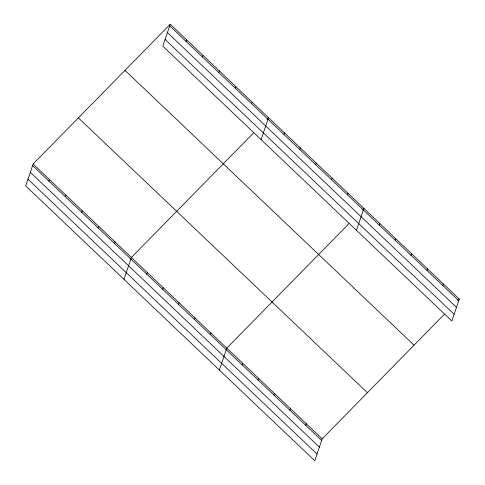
<?xml version="1.0" encoding="UTF-8"?>
<svg xmlns="http://www.w3.org/2000/svg" width="485" height="485" viewBox="0 0 485 485"><rect width="100%" height="100%" fill="white"/><g stroke="black" fill="none" stroke-linecap="round" stroke-linejoin="round"><path stroke-width="0.73" d="M170.235 24.25L162.814 46.172L451.868 320.991L459.289 299.069L170.235 24.25L33.132 164.009L25.711 185.931L314.765 460.75L322.185 438.828L444.212 314.444M48.967 181.184L49.506 179.577M65.348 196.758L65.887 195.152M81.722 212.333L82.268 210.726M98.103 227.908L98.649 226.301M114.484 243.476L115.03 241.876M186.076 41.431L186.616 39.825M123.984 279.372L131.405 257.444L253.437 133.06M202.451 57L202.997 55.399M146.761 274.164L147.307 272.558M218.832 72.574L219.378 70.968M162.663 289.284L163.202 287.678M235.213 88.149L235.758 86.542M178.559 304.398L179.104 302.792M251.594 103.723L252.133 102.117M194.455 319.512L195 317.905M261.094 139.613L268.514 117.691L266.956 119.28M210.357 334.626L210.896 333.019M283.87 134.412L284.416 132.805M219.378 370.061L226.798 348.139L348.824 223.755M299.766 149.525L300.312 147.919M242.148 364.859L242.694 363.253M315.668 164.639L316.208 163.033M258.05 379.973L258.59 378.367M331.564 179.753L332.11 178.147M273.946 395.087L274.492 393.48M347.46 194.867L348.006 193.266M289.842 410.201L290.388 408.594M356.481 230.302L363.902 208.38L362.343 209.969M305.744 425.315L306.284 423.714M379.258 225.101L379.803 223.494M395.154 240.214L395.699 238.608M411.056 255.328L411.595 253.722M426.952 270.442L427.497 268.842M442.847 285.562L443.393 283.955M457.731 300.658L459.289 299.069M169.695 25.857L458.749 300.676M167.422 32.562L456.476 307.381M165.088 39.467L454.142 314.286M124.991 70.367L414.044 345.187M78.376 117.885L367.43 392.704M33.132 164.009L322.185 438.828M32.586 165.615L321.64 440.435M30.319 172.32L319.372 447.14M27.978 179.226L317.032 454.045"/></g></svg>
